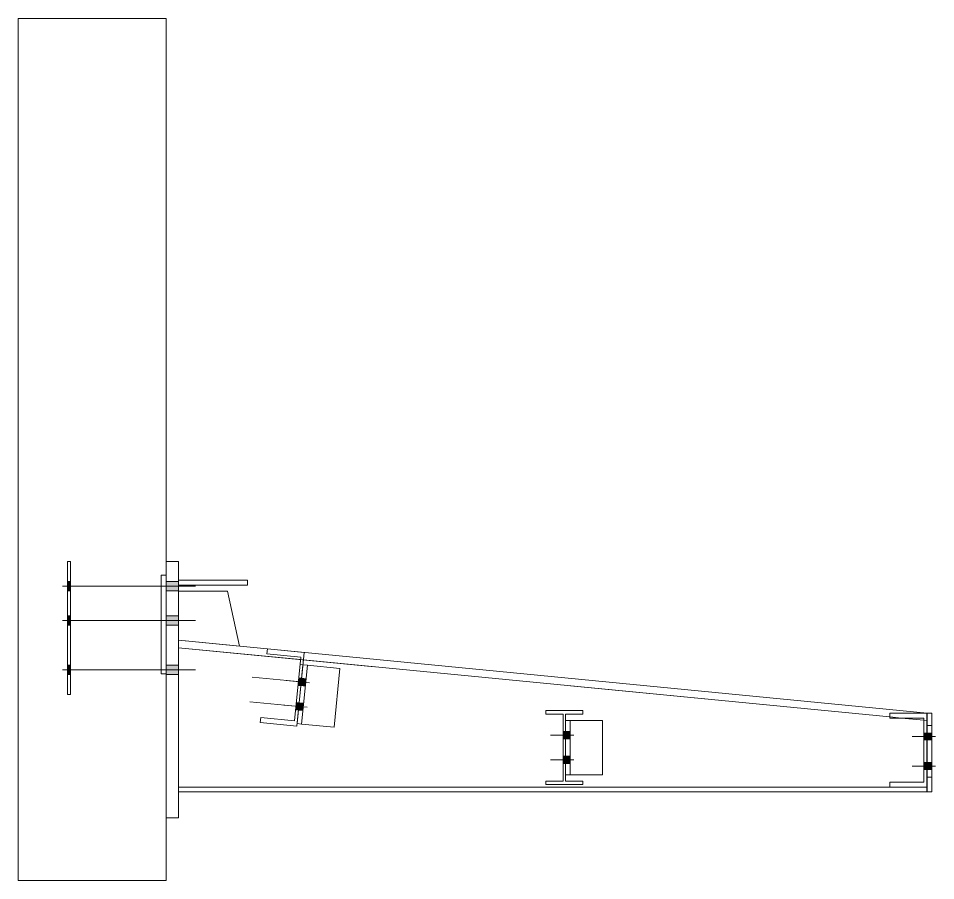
# Model space of a CAD drawing. Header units: millimetres. Extents: x 652937 to 1670132, y 1473552 to 2851037.
# Drawn here: x 802871.976 to 802873.839, y 1524528.47 to 1524530.22 of the extents above; entities that cross this region are included whole.
import ezdxf

# ---------------------------------------------------------------- set-up
doc = ezdxf.new("R2010")
doc.units = ezdxf.units.MM
doc.linetypes.add('XKITLINE00', pattern=[0])
doc.linetypes.add('XKITLINE02', pattern=[4, 2, -2])
doc.layers.add('Bolt', color=7, linetype='Continuous', lineweight=0)
doc.layers.add('Part', color=2, linetype='Continuous', lineweight=0)

# ---------------------------------------------------------------- blocks, each defined once
blk = doc.blocks.new('*A50855616')
at = {"layer": 'Part', "linetype": 'XKITLINE00', "lineweight": 0}
for p, q in [((224.390384, -124.239152), (224.394334, -124.239152)), ((224.390384, -124.289152), (224.390384, -124.239152)), ((224.390384, -124.289152), (231.992234, -124.289152)), ((224.769334, -124.239152), (231.992234, -124.239152))]:
    blk.add_line(p, q, dxfattribs=at)
at = {"layer": 'Part', "linetype": 'XKITLINE02', "lineweight": 0}
for p, q in [((224.394334, -124.239152), (224.769334, -124.239152)), ((231.992234, -124.289152), (231.992234, -124.239152))]:
    blk.add_line(p, q, dxfattribs=at)
blk = doc.blocks.new('*A50865617')
at = {"layer": 'Part', "linetype": 'XKITLINE02', "lineweight": 0}
for p, q in [((231.992227, -122.825559), (224.390384, -123.564252)), ((231.992234, -124.239152), (231.992227, -122.825559)), ((224.390384, -123.564252), (224.390384, -124.239152)), ((224.390384, -124.239152), (231.992234, -124.239152))]:
    blk.add_line(p, q, dxfattribs=at)
blk = doc.blocks.new('*A50875618')
at = {"layer": 'Part', "linetype": 'XKITLINE00', "lineweight": 0}
for p, q in [((224.390384, -123.489152), (231.992234, -122.750203)), ((230.752988, -122.946019), (231.992234, -122.825556)), ((224.769334, -123.52767), (230.723129, -122.948922)), ((224.390384, -123.564506), (224.390384, -123.489152)), ((224.390384, -123.564506), (224.394334, -123.564122)), ((224.424334, -123.561206), (224.651205, -123.539152))]:
    blk.add_line(p, q, dxfattribs=at)
at = {"layer": 'Part', "linetype": 'XKITLINE02', "lineweight": 0}
for p, q in [((231.992234, -122.825556), (231.992234, -122.750203)), ((230.723129, -122.948922), (230.752988, -122.946019)), ((224.394334, -123.564122), (224.424334, -123.561206)), ((224.651205, -123.539152), (224.769334, -123.52767))]:
    blk.add_line(p, q, dxfattribs=at)
blk = doc.blocks.new('*A51355666')
at = {"layer": 'Part', "linetype": 'XKITLINE00', "lineweight": 0}
for p, q in [((224.394334, -123.489152), (224.769334, -123.489152)), ((224.394334, -124.239152), (224.394334, -123.489152)), ((224.424334, -123.539152), (224.769334, -123.539152)), ((224.424334, -123.539152), (224.424334, -124.189152)), ((224.769334, -123.539152), (224.769334, -123.489152)), ((224.424334, -124.189152), (224.769334, -124.189152)), ((224.769334, -124.189152), (224.769334, -124.239152)), ((224.769334, -124.239152), (224.394334, -124.239152))]:
    blk.add_line(p, q, dxfattribs=at)
blk = doc.blocks.new('*A51365667')
at = {"layer": 'Part', "linetype": 'XKITLINE00', "lineweight": 0}
for p, q in [((224.344334, -124.289153), (224.344334, -123.489152)), ((224.344334, -123.489152), (224.394334, -123.489152)), ((224.344334, -123.614255), (224.394334, -123.614255)), ((224.344334, -124.139153), (224.394334, -124.139153)), ((224.394334, -124.289153), (224.344334, -124.289153)), ((224.394334, -124.239152), (224.394334, -124.289153))]:
    blk.add_line(p, q, dxfattribs=at)
at = {"layer": 'Part', "linetype": 'XKITLINE02', "lineweight": 0}
blk.add_line((224.394334, -123.489152), (224.394334, -124.239152), dxfattribs=at)
blk = doc.blocks.new('*A51375668')
at = {"layer": 'Bolt'}
for points in [[(224.3443, -123.6917), (224.3943, -123.6917), (224.3943, -123.7617), (224.3443, -123.7617)], [(224.3943, -123.6917), (224.4243, -123.6917), (224.4243, -123.7617), (224.3943, -123.7617)], [(224.3443, -123.9917), (224.3943, -123.9917), (224.3943, -124.0617), (224.3443, -124.0617)], [(224.3943, -123.9917), (224.4243, -123.9917), (224.4243, -124.0617), (224.3943, -124.0617)]]:
    blk.add_hatch(color=256, dxfattribs=at).paths.add_polyline_path(points, flags=17)
at = {"layer": 'Bolt', "linetype": 'XKITLINE00', "lineweight": 0}
for p, q in [((224.3047, -123.7267), (224.5443, -123.7267)), ((224.3443, -123.6917), (224.3943, -123.6917)), ((224.3443, -123.7617), (224.3943, -123.7617)), ((224.3943, -123.6917), (224.4243, -123.6917)), ((224.3943, -123.7617), (224.4243, -123.7617)), ((224.3047, -124.0267), (224.5443, -124.0267)), ((224.3443, -123.9917), (224.3943, -123.9917)), ((224.3943, -123.9917), (224.4243, -123.9917)), ((224.3443, -124.0617), (224.3943, -124.0617)), ((224.3943, -124.0617), (224.4243, -124.0617))]:
    blk.add_line(p, q, dxfattribs=at)
blk = doc.blocks.new('*A51385669')
at = {"layer": 'Part', "linetype": 'XKITLINE00', "lineweight": 0}
for p, q in [((227.885784, -123.499152), (227.885784, -123.464152)), ((227.885784, -123.464152), (228.260784, -123.464152)), ((228.260784, -123.499152), (228.260784, -123.464152)), ((228.060784, -123.499152), (227.885784, -123.499152)), ((228.060784, -124.179152), (228.060784, -123.499152)), ((228.260784, -123.499152), (228.085784, -123.499152)), ((228.085784, -123.499152), (228.085784, -124.179152)), ((227.885784, -124.214152), (227.885784, -124.179152)), ((227.885784, -124.179152), (228.060784, -124.179152)), ((228.260784, -124.214152), (227.885784, -124.214152)), ((228.085784, -124.179152), (228.260784, -124.179152)), ((228.260784, -124.214152), (228.260784, -124.179152))]:
    blk.add_line(p, q, dxfattribs=at)
at = {"layer": 'Part', "linetype": 'XKITLINE02', "lineweight": 0}
for p, q in [((227.885784, -123.499152), (227.885784, -123.464152)), ((228.260784, -123.464152), (228.260784, -123.499152)), ((227.885784, -124.214152), (227.885784, -124.179152)), ((228.260784, -124.179152), (228.260784, -124.214152))]:
    blk.add_line(p, q, dxfattribs=at)
blk = doc.blocks.new('*A51395670')
at = {"layer": 'Part', "linetype": 'XKITLINE00', "lineweight": 0}
for p, q in [((228.015784, -123.564152), (227.685784, -123.564152)), ((227.685784, -123.564152), (227.685784, -124.114152)), ((228.015784, -123.564152), (228.060784, -123.564152)), ((228.015784, -124.114152), (228.015784, -123.564152)), ((227.685784, -124.114152), (228.015784, -124.114152)), ((228.060784, -124.114152), (228.015784, -124.114152))]:
    blk.add_line(p, q, dxfattribs=at)
at = {"layer": 'Part', "linetype": 'XKITLINE02', "lineweight": 0}
blk.add_line((228.060784, -123.564152), (228.060784, -124.114152), dxfattribs=at)
blk = doc.blocks.new('*A51405671')
at = {"layer": 'Bolt'}
for points in [[(228.0158, -123.6767), (228.0608, -123.6767), (228.0608, -123.7517), (228.0158, -123.7517)], [(228.0608, -123.6767), (228.0858, -123.6767), (228.0858, -123.7517), (228.0608, -123.7517)], [(228.0158, -123.9267), (228.0608, -123.9267), (228.0608, -124.0017), (228.0158, -124.0017)], [(228.0608, -123.9267), (228.0858, -123.9267), (228.0858, -124.0017), (228.0608, -124.0017)]]:
    blk.add_hatch(color=256, dxfattribs=at).paths.add_polyline_path(points, flags=17)
at = {"layer": 'Bolt', "linetype": 'XKITLINE00', "lineweight": 0}
for p, q in [((227.9762, -123.7142), (228.2158, -123.7142)), ((228.0158, -123.6767), (228.0608, -123.6767)), ((228.0158, -123.7517), (228.0608, -123.7517)), ((228.0608, -123.6767), (228.0858, -123.6767)), ((228.0608, -123.7517), (228.0858, -123.7517)), ((228.0158, -123.9267), (228.0608, -123.9267)), ((228.0608, -123.9267), (228.0858, -123.9267)), ((227.9762, -123.9642), (228.2158, -123.9642)), ((228.0158, -124.0017), (228.0608, -124.0017)), ((228.0608, -124.0017), (228.0858, -124.0017))]:
    blk.add_line(p, q, dxfattribs=at)
blk = doc.blocks.new('*A52125743')
at = {"layer": 'Part', "linetype": 'XKITLINE00', "lineweight": 0}
for p, q in [((232.117234, -116.439164), (233.617234, -116.439164)), ((232.117234, -125.189164), (232.117234, -116.439164)), ((233.617234, -116.439164), (233.617234, -125.189164)), ((233.617234, -125.189164), (232.117234, -125.189164))]:
    blk.add_line(p, q, dxfattribs=at)
blk = doc.blocks.new('*A52135744')
at = {"layer": 'Part', "linetype": 'XKITLINE00', "lineweight": 0}
for p, q in [((230.715903, -122.874294), (231.089158, -122.838157)), ((230.715903, -122.874294), (230.788179, -123.620804)), ((230.750582, -122.921171), (231.093977, -122.887924)), ((230.813221, -123.568145), (230.750582, -122.921171)), ((231.093977, -122.887924), (231.089158, -122.838157)), ((230.813221, -123.568145), (231.156615, -123.534899)), ((231.156615, -123.534899), (231.161433, -123.584666)), ((231.161433, -123.584666), (230.788179, -123.620804))]:
    blk.add_line(p, q, dxfattribs=at)
at = {"layer": 'Part', "linetype": 'XKITLINE02', "lineweight": 0}
blk.add_line((230.727949, -122.998713), (230.75781, -122.995822), dxfattribs=at)
blk = doc.blocks.new('*A52145745')
at = {"layer": 'Bolt'}
for points in [[(230.7413, -123.1356), (230.7712, -123.1327), (230.7784, -123.2074), (230.7485, -123.2103)], [(230.7653, -123.3845), (230.7952, -123.3816), (230.8024, -123.4562), (230.7725, -123.4591)]]:
    blk.add_hatch(color=256, dxfattribs=at).paths.add_polyline_path(points, flags=17)
at = {"layer": 'Bolt', "linetype": 'XKITLINE00', "lineweight": 0}
for p, q in [((230.7413, -123.1356), (230.7712, -123.1327)), ((230.7449, -123.173), (231.2426, -123.1249)), ((230.7485, -123.2103), (230.7784, -123.2074)), ((230.7653, -123.3845), (230.7952, -123.3816)), ((230.7689, -123.4218), (231.2666, -123.3738)), ((230.7725, -123.4591), (230.8024, -123.4562))]:
    blk.add_line(p, q, dxfattribs=at)
blk = doc.blocks.new('*A52155746')
at = {"layer": 'Part', "linetype": 'XKITLINE00', "lineweight": 0}
for p, q in [((231.992226, -121.950181), (232.117226, -121.950181)), ((231.992226, -122.189164), (231.992226, -124.550181)), ((232.117226, -124.550181), (231.992226, -124.550181))]:
    blk.add_line(p, q, dxfattribs=at)
at = {"layer": 'Part', "linetype": 'XKITLINE02', "lineweight": 0}
for p, q in [((231.992226, -121.950181), (231.992226, -122.189164)), ((232.117226, -121.950181), (232.117226, -124.550181))]:
    blk.add_line(p, q, dxfattribs=at)
blk = doc.blocks.new('*A52165747')
at = {"layer": 'Part', "linetype": 'XKITLINE00', "lineweight": 0}
for p, q in [((231.492226, -122.250206), (231.37317, -122.810387)), ((231.992226, -122.250206), (231.492226, -122.250206))]:
    blk.add_line(p, q, dxfattribs=at)
at = {"layer": 'Part', "linetype": 'XKITLINE02', "lineweight": 0}
for p, q in [((231.992226, -122.750206), (231.992226, -122.250206)), ((231.37317, -122.810387), (231.992226, -122.750206))]:
    blk.add_line(p, q, dxfattribs=at)
blk = doc.blocks.new('*A52175748')
at = {"layer": 'Part', "linetype": 'XKITLINE02', "lineweight": 0}
for p, q in [((233.087226, -123.300181), (233.087226, -121.950181)), ((233.087226, -121.950181), (233.117226, -121.950181)), ((233.117226, -121.950181), (233.117226, -123.300181)), ((233.117226, -123.300181), (233.087226, -123.300181))]:
    blk.add_line(p, q, dxfattribs=at)
blk = doc.blocks.new('*A52185749')
at = {"layer": 'Part', "linetype": 'XKITLINE00', "lineweight": 0}
for p, q in [((230.354706, -123.034915), (230.68317, -123.003114)), ((230.68317, -123.003114), (230.727961, -122.998778)), ((230.68317, -123.003114), (230.74099, -123.600322)), ((230.412526, -123.632123), (230.354706, -123.034915)), ((230.74099, -123.600322), (230.412526, -123.632123)), ((230.74099, -123.600322), (230.785781, -123.595985))]:
    blk.add_line(p, q, dxfattribs=at)
at = {"layer": 'Part', "linetype": 'XKITLINE02', "lineweight": 0}
blk.add_line((230.785781, -123.595985), (230.727961, -122.998778), dxfattribs=at)
blk = doc.blocks.new('*A52195750')
at = {"layer": 'Bolt'}
for points in [[(232.1172, -122.2477), (231.9922, -122.2477), (231.9922, -122.1527), (232.1172, -122.1527)], [(233.1172, -122.2477), (233.0872, -122.2477), (233.0872, -122.1527), (233.1172, -122.1527)], [(232.1172, -122.5977), (231.9922, -122.5977), (231.9922, -122.5027), (232.1172, -122.5027)], [(233.1172, -122.5977), (233.0872, -122.5977), (233.0872, -122.5027), (233.1172, -122.5027)], [(232.1172, -123.0977), (231.9922, -123.0977), (231.9922, -123.0027), (232.1172, -123.0027)], [(233.1172, -123.0977), (233.0872, -123.0977), (233.0872, -123.0027), (233.1172, -123.0027)]]:
    blk.add_hatch(color=256, dxfattribs=at).paths.add_polyline_path(points, flags=17)
at = {"layer": 'Bolt', "linetype": 'XKITLINE00', "lineweight": 0}
for p, q in [((232.1172, -122.1527), (231.9922, -122.1527)), ((233.1172, -122.1527), (233.0872, -122.1527)), ((233.17, -122.2002), (231.8172, -122.2002)), ((232.1172, -122.2477), (231.9922, -122.2477)), ((233.1172, -122.2477), (233.0872, -122.2477)), ((233.17, -122.5502), (231.8172, -122.5502)), ((232.1172, -122.5027), (231.9922, -122.5027)), ((233.1172, -122.5027), (233.0872, -122.5027)), ((232.1172, -122.5977), (231.9922, -122.5977)), ((233.1172, -122.5977), (233.0872, -122.5977)), ((232.1172, -123.0027), (231.9922, -123.0027)), ((233.1172, -123.0027), (233.0872, -123.0027)), ((233.17, -123.0502), (231.8172, -123.0502)), ((232.1172, -123.0977), (231.9922, -123.0977)), ((233.1172, -123.0977), (233.0872, -123.0977))]:
    blk.add_line(p, q, dxfattribs=at)
blk = doc.blocks.new('*A52205751')
at = {"layer": 'Bolt'}
for points in [[(230.6965, -123.1399), (230.7413, -123.1356), (230.7485, -123.2103), (230.7037, -123.2146)], [(230.7413, -123.1356), (230.7712, -123.1327), (230.7784, -123.2074), (230.7485, -123.2103)], [(230.7205, -123.3888), (230.7653, -123.3845), (230.7725, -123.4591), (230.7277, -123.4634)], [(230.7653, -123.3845), (230.7952, -123.3816), (230.8024, -123.4562), (230.7725, -123.4591)]]:
    blk.add_hatch(color=256, dxfattribs=at).paths.add_polyline_path(points, flags=17)
at = {"layer": 'Bolt', "linetype": 'XKITLINE00', "lineweight": 0}
for p, q in [((230.6607, -123.1811), (230.8992, -123.1581)), ((230.6965, -123.1399), (230.7413, -123.1356)), ((230.7413, -123.1356), (230.7712, -123.1327)), ((230.7037, -123.2146), (230.7485, -123.2103)), ((230.7485, -123.2103), (230.7784, -123.2074)), ((230.7205, -123.3888), (230.7653, -123.3845)), ((230.7653, -123.3845), (230.7952, -123.3816)), ((230.6847, -123.4299), (230.9232, -123.4069)), ((230.7277, -123.4634), (230.7725, -123.4591)), ((230.7725, -123.4591), (230.8024, -123.4562))]:
    blk.add_line(p, q, dxfattribs=at)
blk = doc.blocks.new('*A52215752')
at = {"layer": 'Part', "linetype": 'XKITLINE00', "lineweight": 0}
for p, q in [((232.117221, -122.089164), (232.117211, -122.089164)), ((232.117211, -122.089164), (232.167221, -122.089164)), ((232.117211, -123.089164), (232.117211, -122.089164)), ((232.167211, -122.089164), (232.167211, -123.089164)), ((232.167211, -123.089164), (232.117211, -123.089164)), ((232.167221, -123.089164), (232.167211, -123.089164))]:
    blk.add_line(p, q, dxfattribs=at)
at = {"layer": 'Part', "linetype": 'XKITLINE02', "lineweight": 0}
for p, q in [((232.117221, -123.089164), (232.117221, -122.089164)), ((232.167221, -123.089164), (232.167221, -122.089164))]:
    blk.add_line(p, q, dxfattribs=at)
blk = doc.blocks.new('*A52225753')
at = {"layer": 'Part', "linetype": 'XKITLINE00', "lineweight": 0}
for p, q in [((231.292286, -122.139164), (231.992286, -122.139164)), ((231.292286, -122.139164), (231.292286, -122.189164)), ((231.992286, -122.139164), (231.992286, -122.189164)), ((231.292286, -122.189164), (231.992286, -122.189164))]:
    blk.add_line(p, q, dxfattribs=at)

msp = doc.modelspace()

# ---------------------------------------------------------------- block references
at = {"lineweight": 0, "xscale": -0.2, "yscale": 0.2, "zscale": 0.2}
for name in ['*A52125743', '*A52175748', '*A52155746', '*A52195750', '*A52215752', '*A52225753', '*A52165747', '*A50875618', '*A50865617', '*A52135744', '*A52185749', '*A52145745', '*A52205751', '*A51385669', '*A51395670', '*A51355666', '*A51365667', '*A51405671', '*A51375668', '*A50855616']:
    msp.add_blockref(name, (802918.6996, 1524553.5081), dxfattribs=at)

doc.saveas('drawing.dxf')
